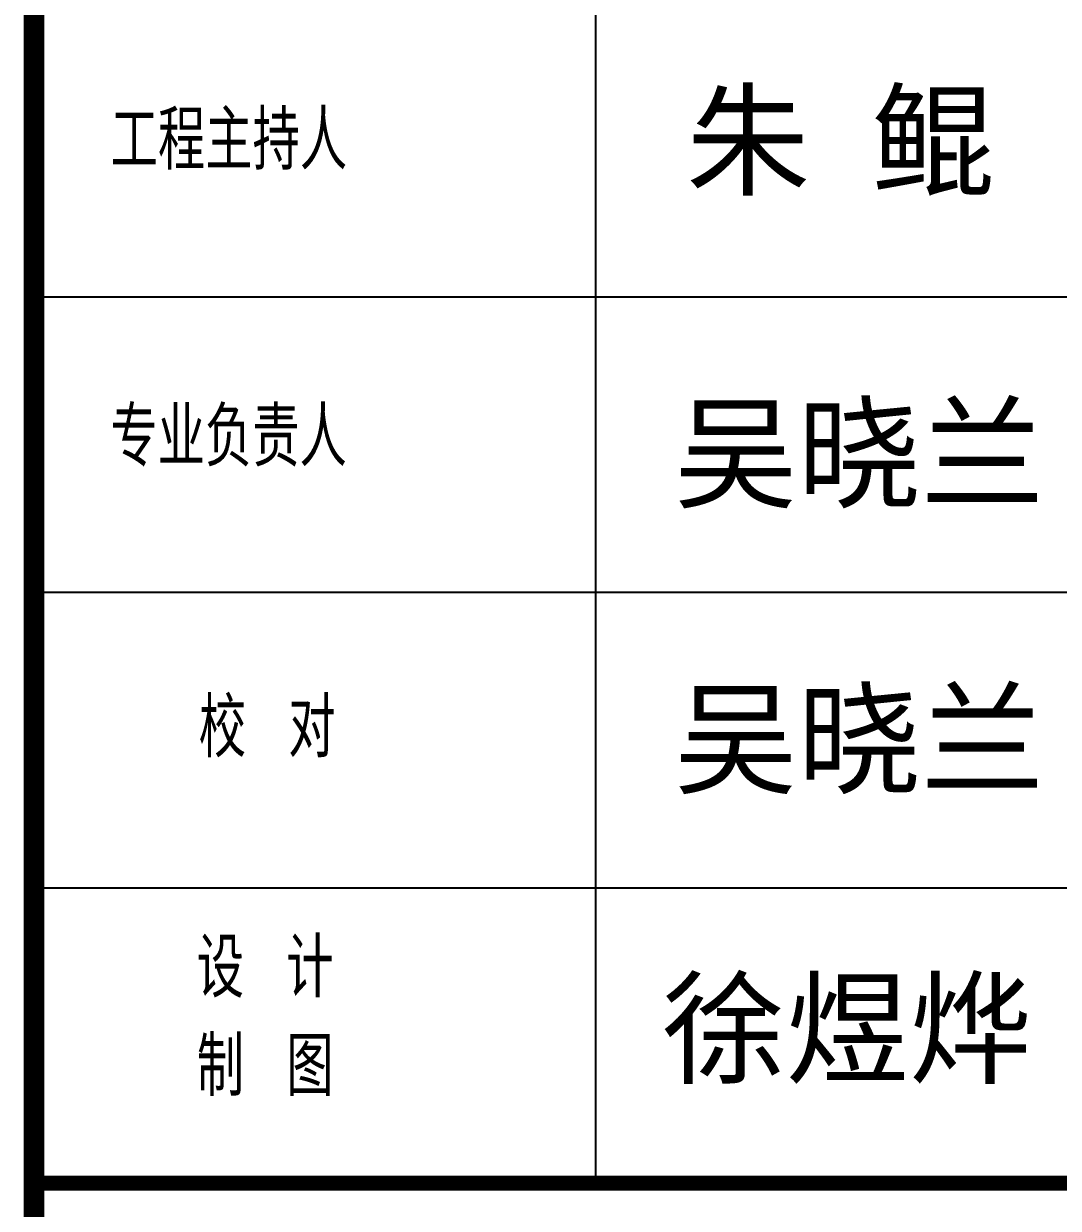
# Model space of a CAD drawing. Extents: x -417156 to 1571408, y 205758 to 1045562.
# Drawn here: x 1558338 to 1565338, y 780786 to 788804 of the extents above; entities that cross this region are included whole.
import ezdxf

# ---------------------------------------------------------------- set-up
doc = ezdxf.new("R2010")
doc.units = 0
doc.header["$LTSCALE"] = 1000
doc.header["$MEASUREMENT"] = 0
for name, color, linetype in [('PP-PM-TK', 7, 'CONTINUOUS'), ('PUB_TEXT', 7, 'CONTINUOUS'), ('PUB_TITLE', 4, 'CONTINUOUS'), ('签名', 255, 'CONTINUOUS')]:
    doc.layers.add(name, color=color, linetype=linetype)
doc.styles.add('-黑体', font='simhei.ttf', dxfattribs={"width": 0.8})
doc.styles.add('TQ', font='txt.shx', dxfattribs={"width": 0.8, "bigfont": 'hztxt.shx'})

msp = doc.modelspace()

# ---------------------------------------------------------------- linework, layer by layer
at = {"layer": 'PP-PM-TK', "color": 4}
for points, const_width in [([(1558408.4, 863228), (1558408.4, 748428)], 140), ([(1558408.4, 780956.2), (1569408.4, 780956.2)], 40)]:
    msp.add_lwpolyline(points, dxfattribs=dict(at, const_width=const_width))
at = {"layer": 'PUB_TITLE', "color": 4}
for p, q in [((1562208.2, 780956.2), (1562208.2, 794956.2)), ((1558408.4, 786956.2), (1569408.4, 786956.2)), ((1558408.4, 784956.2), (1569408.4, 784956.2)), ((1558408.4, 782956.2), (1569408.4, 782956.2)), ((1558408.4, 780956.2), (1569408.4, 780956.2))]:
    msp.add_line(p, q, dxfattribs=at)
at = {"layer": 'PUB_TITLE', "color": 4, "const_width": 100}
msp.add_lwpolyline([(1558408.4, 780956.2), (1569408.4, 780956.2)], dxfattribs=at)

# ---------------------------------------------------------------- texts
at = {"layer": 'PUB_TEXT', "color": 2, "char_height": 400, "width": 3359.661, "attachment_point": 1, "style": 'TQ'}
for s, insert in [('工程主持人', (1558926.6, 788215.3)), ('专业负责人', (1558924.5, 786207.4)), ('校 对', (1559522.5, 784238.9)), ('设 计 \\P制 图', (1559509.1, 782613.2))]:
    msp.add_mtext(s, dxfattribs=dict(at, insert=insert))
at = {"layer": '签名', "linetype": 'CONTINUOUS', "style": '-黑体'}
for s, p in [('朱 鲲', (1562820.7, 787707.1)), ('吴晓兰', (1562739.4, 785591)), ('吴晓兰', (1562739.4, 783656.8)), ('徐煜烨', (1562657.7, 781697.3))]:
    msp.add_text(s, height=612, dxfattribs=at).set_placement(p)

doc.saveas('drawing.dxf')
